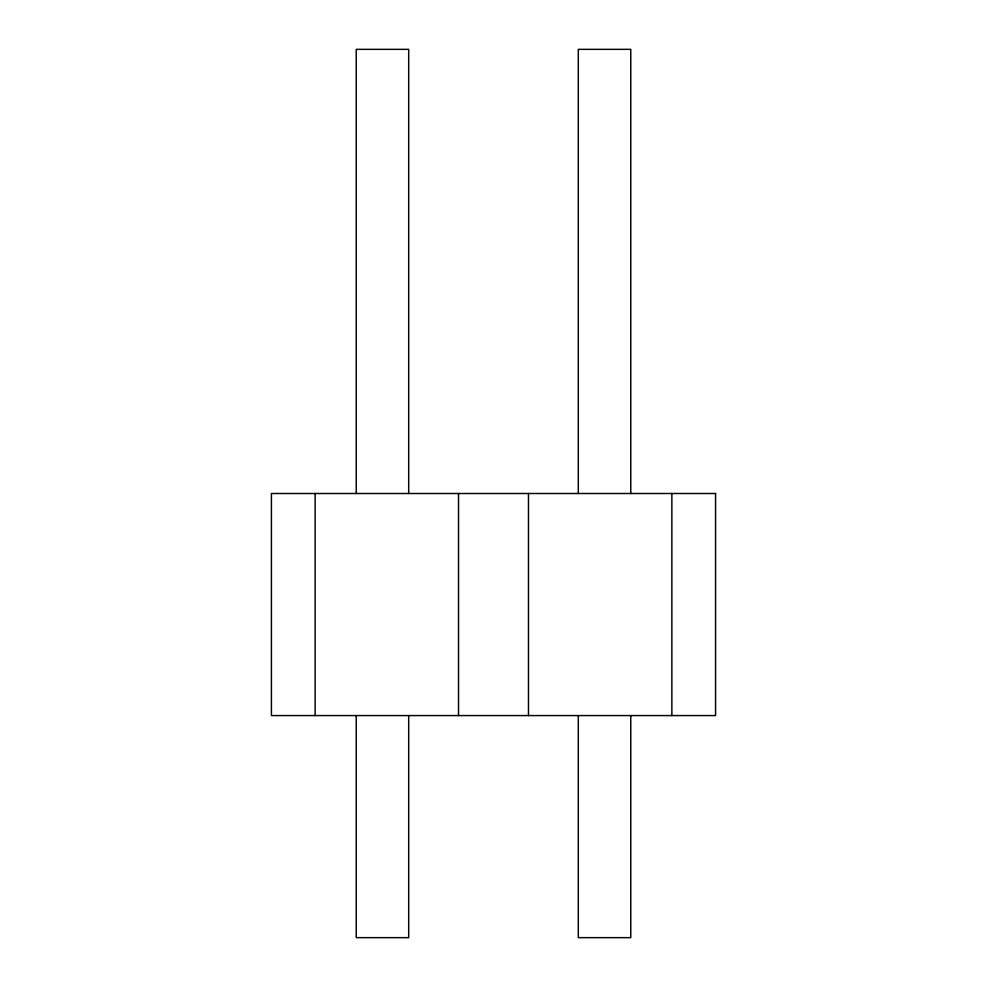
<?xml version="1.0" encoding="UTF-8"?>
<svg xmlns="http://www.w3.org/2000/svg" width="987" height="987" viewBox="0 0 987 987"><rect width="100%" height="100%" fill="white"/><g stroke="black" fill="none" stroke-linecap="round" stroke-linejoin="round"><path stroke-width="1.48" d="M671.863 493.5L671.863 715.575M630.767 493.5L630.767 49.35L578.308 49.35L578.308 493.5M630.767 715.575L630.767 937.65L578.308 937.65L578.308 715.575M528.477 493.5L528.477 715.575M458.523 493.5L458.523 715.575M408.692 493.5L408.692 49.35L356.233 49.35L356.233 493.5M408.692 715.575L408.692 937.65L356.233 937.65L356.233 715.575M315.137 493.5L315.137 715.575M715.575 493.5L271.425 493.5L271.425 715.575L715.575 715.575L715.575 493.5"/></g></svg>
